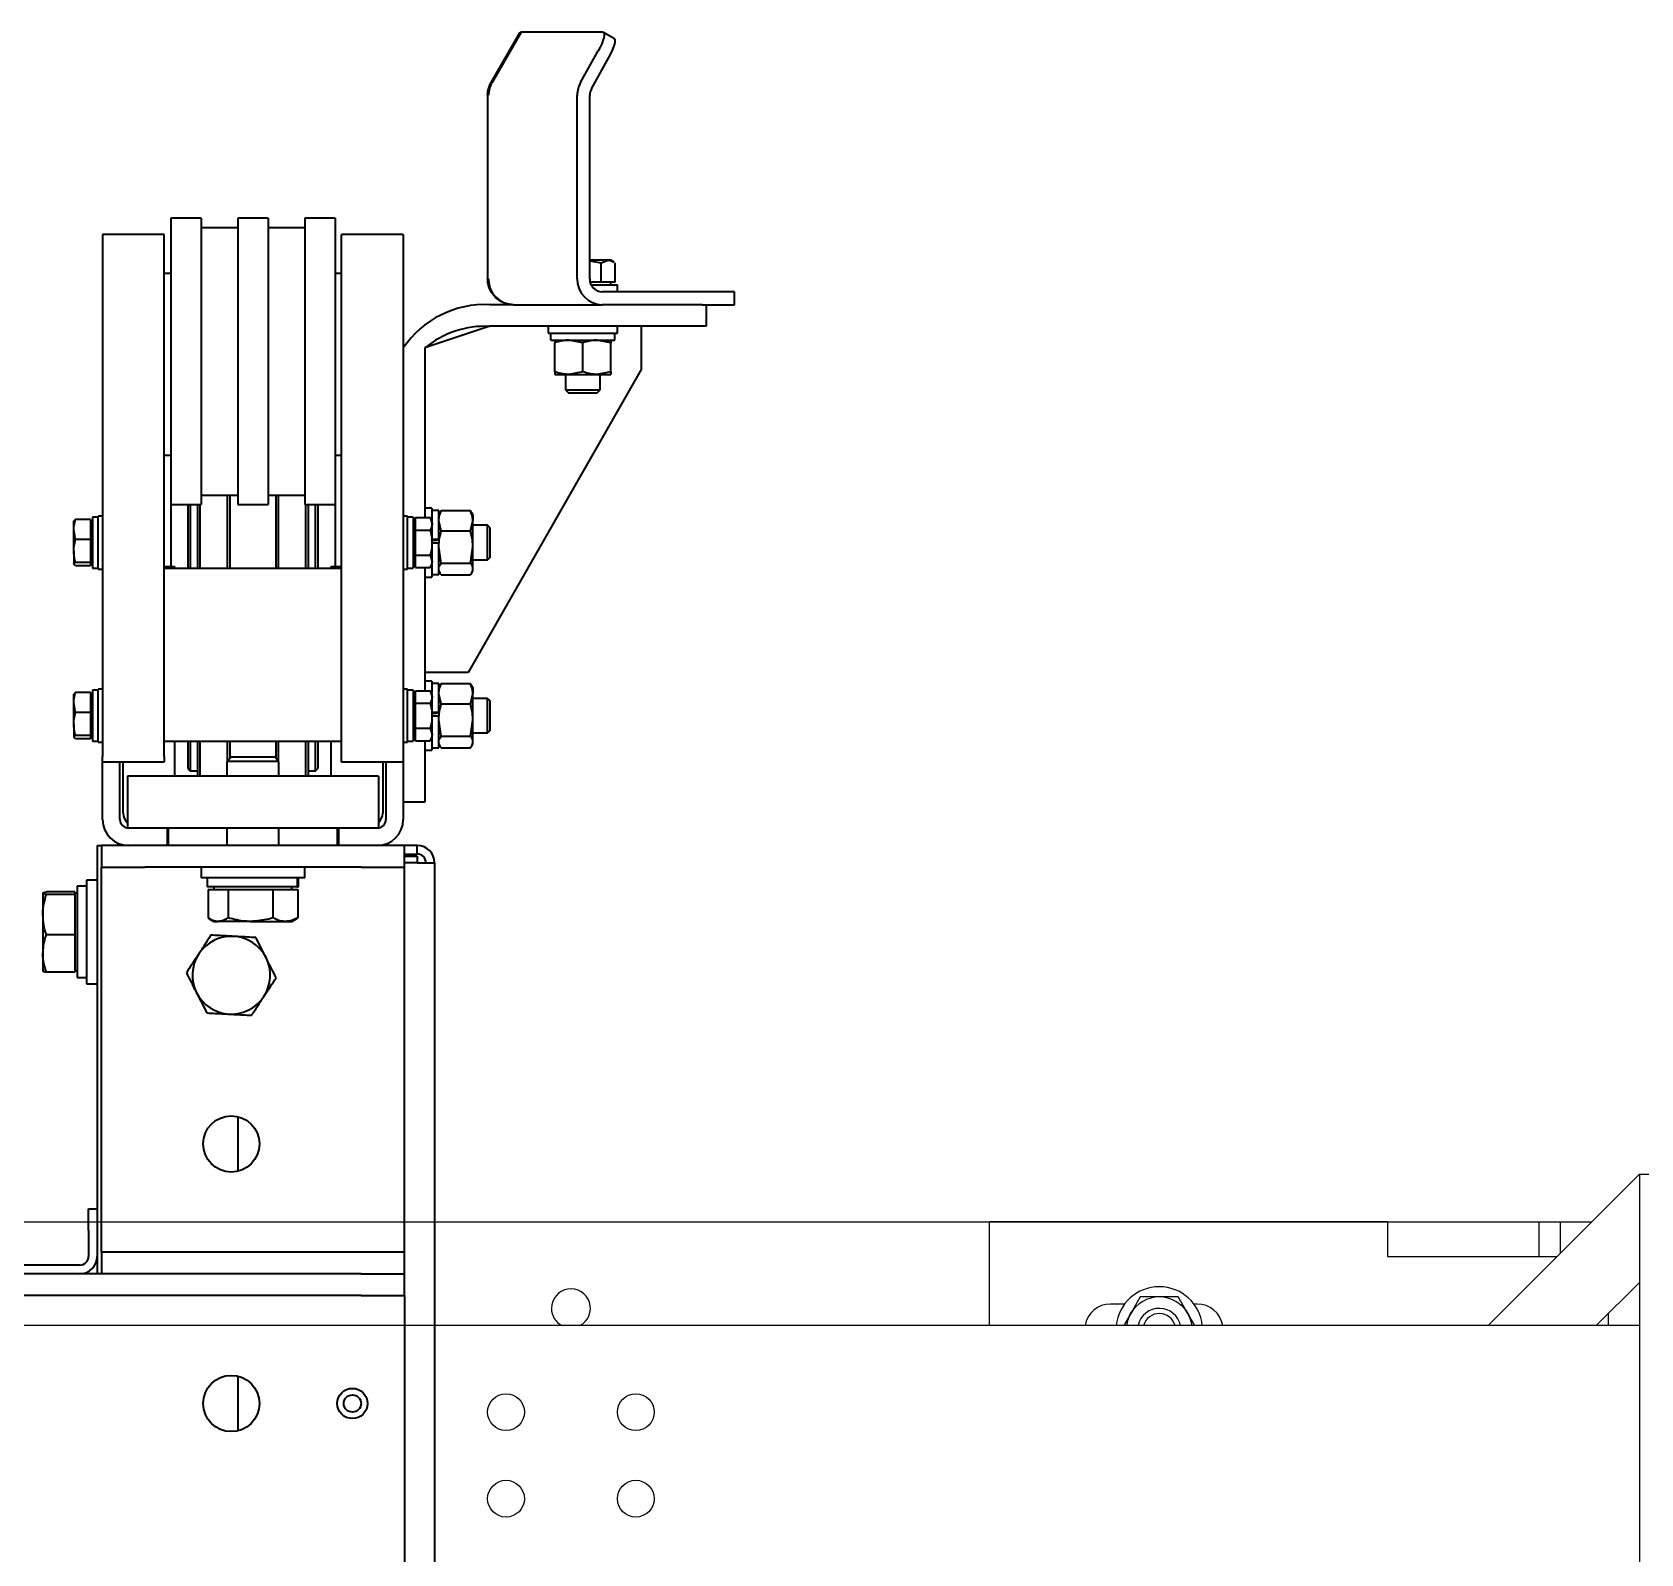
# Model space of a CAD drawing. Header units: millimetres. Extents: x 2509 to 128734, y 2492 to 91667.
# Drawn here: x 117192.1 to 117564, y 40597.2 to 40948.9 of the extents above; entities that cross this region are included whole.
import ezdxf

# ---------------------------------------------------------------- set-up
doc = ezdxf.new("R2010")
doc.units = ezdxf.units.MM
doc.layers.add('SR-提升机', color=7, linetype='Continuous')
doc.layers.add('SR-货物', color=7, linetype='Continuous', lineweight=35)
doc.layers.add('SR-输送线', color=7, linetype='Continuous', lineweight=35)

# ---------------------------------------------------------------- blocks, each defined once
blk = doc.blocks.new('提升平台内链条机-3')
at = {"color": 7, "linetype": 'Continuous', "lineweight": 35}
for p, q in [((117283.13, -28763.88), (117289.83, -28752.29)), ((117290.05, -28752.29), (117283.35, -28763.88)), ((117289.99, -28752.38), (117289.83, -28752.29)), ((117308.98, -28752.29), (117290.05, -28752.29)), ((117311.64, -28753.83), (117309.13, -28752.33)), ((117303.81, -28763.88), (117307.86, -28756.62)), ((117306.32, -28765.38), (117310.37, -28758.12)), ((117283.13, -28763.88), (117283.29, -28763.98)), ((117282.33, -28766.88), (117282.33, -28809.28)), ((117282.53, -28766.88), (117282.33, -28766.88)), ((117303.03, -28809.28), (117303.03, -28766.88)), ((117305.93, -28809.28), (117305.93, -28766.88)), ((117216.08, -28795.28), (117209.08, -28795.28)), ((117209.08, -28795.28), (117209.08, -28861.5)), ((117216.08, -28795.28), (117216.08, -28861.5)), ((117224.58, -28797.48), (117216.08, -28797.48)), ((117231.58, -28795.28), (117224.58, -28795.28)), ((117224.58, -28795.28), (117224.58, -28861.5)), ((117231.58, -28795.28), (117231.58, -28861.5)), ((117240.08, -28797.48), (117231.58, -28797.48)), ((117247.08, -28795.28), (117240.08, -28795.28)), ((117240.08, -28795.28), (117240.08, -28861.5)), ((117247.08, -28795.28), (117247.08, -28861.5)), ((117193.33, -28799.03), (117193.33, -28845.61)), ((117207.58, -28799.03), (117193.33, -28799.03)), ((117207.58, -28845.61), (117207.58, -28799.03)), ((117262.83, -28799.03), (117248.58, -28799.03)), ((117248.58, -28845.61), (117248.58, -28799.03)), ((117262.83, -28799.03), (117262.83, -28845.61)), ((117310.19, -28805.01), (117305.93, -28805.01)), ((117305.93, -28805.15), (117308.56, -28805.59)), ((117308.56, -28805.59), (117310.19, -28805.01)), ((117308.56, -28810.08), (117308.56, -28805.59)), ((117310.83, -28805.01), (117310.19, -28805.01)), ((117311.57, -28805.44), (117310.83, -28805.01)), ((117311.81, -28810.08), (117311.81, -28805.59)), ((117208.98, -28808.03), (117207.58, -28808.03)), ((117209.08, -28808.04), (117208.98, -28808.03)), ((117247.18, -28808.03), (117247.08, -28808.04)), ((117248.58, -28808.03), (117247.18, -28808.03)), ((117282.33, -28809.28), (117282.53, -28809.28)), ((117308.56, -28810.08), (117306.04, -28810.08)), ((117306.26, -28810.68), (117312.33, -28810.68)), ((117310.19, -28810.08), (117308.56, -28810.08)), ((117332.01, -28812.28), (117308.83, -28812.28)), ((117311.81, -28810.08), (117310.19, -28810.08)), ((117310.83, -28810.68), (117310.83, -28810.08)), ((117312.33, -28812.28), (117312.33, -28810.68)), ((117339.42, -28812.28), (117332.01, -28812.28)), ((117339.42, -28815.28), (117339.42, -28812.28)), ((117288.33, -28815.28), (117282.83, -28815.28)), ((117288.33, -28815.28), (117308.83, -28815.28)), ((117332.01, -28815.28), (117308.83, -28815.28)), ((117332.01, -28815.28), (117339.42, -28815.28)), ((117332.83, -28815.28), (117332.83, -28820.28)), ((117282.83, -28820.28), (117267.83, -28825.28)), ((117322.83, -28820.28), (117282.83, -28820.28)), ((117296.33, -28820.28), (117296.33, -28821.88)), ((117312.33, -28821.88), (117312.33, -28820.28)), ((117317.83, -28820.28), (117317.83, -28830.28)), ((117332.83, -28820.28), (117322.83, -28820.28)), ((117296.33, -28821.88), (117312.33, -28821.88)), ((117296.94, -28823.48), (117296.94, -28821.88)), ((117296.94, -28823.48), (117311.73, -28823.48)), ((117297.83, -28823.48), (117297.83, -28824.07)), ((117297.83, -28830.8), (117297.83, -28824.07)), ((117304.33, -28824.07), (117301.08, -28823.48)), ((117304.33, -28830.8), (117304.33, -28824.07)), ((117310.83, -28824.07), (117307.58, -28823.48)), ((117310.83, -28823.48), (117310.83, -28824.07)), ((117310.83, -28830.8), (117310.83, -28824.07)), ((117311.73, -28823.48), (117311.73, -28821.88)), ((117267.83, -28825.28), (117267.83, -28864.51)), ((117317.83, -28830.28), (117277.83, -28900.28)), ((117297.83, -28830.8), (117297.83, -28831.38)), ((117297.83, -28831.38), (117301.08, -28831.38)), ((117300.33, -28831.38), (117300.33, -28834.99)), ((117304.33, -28830.8), (117301.08, -28831.38)), ((117301.08, -28831.38), (117307.58, -28831.38)), ((117310.83, -28830.8), (117307.58, -28831.38)), ((117307.58, -28831.38), (117310.83, -28831.38)), ((117308.33, -28834.99), (117308.33, -28831.38)), ((117310.83, -28830.8), (117310.83, -28831.38)), ((117300.33, -28834.99), (117301.02, -28835.68)), ((117300.33, -28834.99), (117308.33, -28834.99)), ((117307.64, -28835.68), (117308.33, -28834.99)), ((117301.02, -28835.68), (117307.64, -28835.68)), ((117193.33, -28845.61), (117193.33, -28919.69)), ((117207.58, -28919.69), (117207.58, -28845.61)), ((117248.58, -28919.69), (117248.58, -28845.61)), ((117262.83, -28845.61), (117262.83, -28919.69)), ((117207.58, -28850.03), (117208.98, -28850.03)), ((117208.98, -28850.03), (117209.08, -28850.03)), ((117247.08, -28850.03), (117247.18, -28850.03)), ((117247.18, -28850.03), (117248.58, -28850.03)), ((117216.08, -28859.3), (117224.58, -28859.3)), ((117222.23, -28876.28), (117222.23, -28859.3)), ((117222.73, -28859.3), (117222.73, -28876.28)), ((117231.58, -28859.3), (117240.08, -28859.3)), ((117233.43, -28876.28), (117233.43, -28859.3)), ((117233.93, -28859.3), (117233.93, -28876.28)), ((117187.1, -28864.95), (117186.65, -28865.33)), ((117190.53, -28864.95), (117187.1, -28864.95)), ((117190.53, -28864.95), (117190.53, -28867.24)), ((117192.33, -28864.38), (117191.03, -28864.38)), ((117191.03, -28864.38), (117191.03, -28876.18)), ((117193.33, -28864.18), (117192.33, -28864.18)), ((117192.33, -28870.28), (117192.33, -28864.18)), ((117209.08, -28861.5), (117216.08, -28861.5)), ((117209.08, -28861.5), (117209.08, -28875.78)), ((117213.08, -28876.28), (117213.08, -28861.5)), ((117213.58, -28861.5), (117213.58, -28876.28)), ((117215.33, -28876.28), (117215.33, -28861.5)), ((117215.83, -28861.5), (117215.83, -28876.28)), ((117224.58, -28861.5), (117231.58, -28861.5)), ((117240.08, -28861.5), (117247.08, -28861.5)), ((117240.33, -28876.28), (117240.33, -28861.5)), ((117240.83, -28861.5), (117240.83, -28876.28)), ((117242.58, -28876.28), (117242.58, -28861.5)), ((117243.08, -28861.5), (117243.08, -28876.28)), ((117247.08, -28861.5), (117247.08, -28875.78)), ((117263.83, -28864.18), (117262.83, -28864.18)), ((117263.83, -28870.28), (117263.83, -28864.18)), ((117265.13, -28864.38), (117263.83, -28864.38)), ((117265.13, -28864.38), (117265.13, -28876.18)), ((117265.63, -28865.95), (117265.63, -28864.51)), ((117265.63, -28864.51), (117269.06, -28864.51)), ((117269.43, -28862.28), (117267.83, -28862.28)), ((117269.5, -28865.28), (117269.06, -28864.51)), ((117269.06, -28864.51), (117269.5, -28865.95)), ((117269.43, -28862.28), (117269.43, -28865.16)), ((117271.03, -28862.88), (117269.43, -28862.88)), ((117271.03, -28869.53), (117271.03, -28862.88)), ((117271.3, -28863.31), (117271.03, -28863.78)), ((117271.36, -28863.33), (117271.61, -28862.87)), ((117271.61, -28862.87), (117278.35, -28862.87)), ((117278.6, -28863.33), (117278.35, -28862.87)), ((117278.93, -28863.78), (117278.65, -28863.31)), ((117278.93, -28863.78), (117278.93, -28865.22)), ((117186.65, -28867.24), (117186.65, -28865.28)), ((117187.1, -28869.53), (117186.65, -28867.24)), ((117186.65, -28872.2), (117186.65, -28867.24)), ((117191.03, -28865.28), (117190.53, -28865.28)), ((117190.53, -28867.24), (117190.53, -28869.53)), ((117265.63, -28865.28), (117265.13, -28865.28)), ((117265.63, -28867.4), (117265.63, -28865.95)), ((117265.63, -28867.4), (117269.06, -28867.4)), ((117265.63, -28870.28), (117265.63, -28867.4)), ((117269.5, -28865.95), (117269.5, -28865.28)), ((117269.5, -28870.28), (117269.5, -28865.95)), ((117271.61, -28867.57), (117271.03, -28865.22)), ((117271.61, -28867.57), (117278.35, -28867.57)), ((117278.35, -28867.57), (117278.93, -28865.22)), ((117278.93, -28871.28), (117278.93, -28865.22)), ((117282.33, -28866.28), (117278.93, -28866.28)), ((117282.83, -28866.78), (117282.33, -28866.28)), ((117282.33, -28874.28), (117282.33, -28866.28)), ((117282.83, -28866.78), (117282.83, -28873.78)), ((117186.65, -28872.2), (117186.65, -28875.24)), ((117190.53, -28869.53), (117187.1, -28869.53)), ((117190.53, -28869.53), (117190.53, -28872.2)), ((117190.53, -28872.2), (117190.53, -28874.87)), ((117192.33, -28876.38), (117192.33, -28870.28)), ((117263.83, -28876.38), (117263.83, -28870.28)), ((117265.63, -28873.17), (117265.63, -28870.28)), ((117271.03, -28869.53), (117269.5, -28869.53)), ((117269.5, -28874.62), (117269.5, -28870.28)), ((117269.5, -28870.33), (117271.03, -28870.33)), ((117269.93, -28869.69), (117270.53, -28869.69)), ((117271.03, -28869.53), (117271.03, -28870.33)), ((117271.03, -28869.53), (117271.03, -28869.58)), ((117271.03, -28877.68), (117271.03, -28870.33)), ((117271.61, -28874.99), (117271.03, -28871.28)), ((117278.35, -28874.99), (117278.93, -28871.28)), ((117278.93, -28876.35), (117278.93, -28871.28)), ((117187.1, -28875.62), (117186.65, -28875.24)), ((117190.53, -28874.87), (117187.1, -28874.87)), ((117190.53, -28875.62), (117187.1, -28875.62)), ((117190.53, -28874.87), (117190.53, -28875.24)), ((117190.53, -28875.24), (117190.53, -28875.62)), ((117190.53, -28875.28), (117191.03, -28875.28)), ((117191.03, -28876.18), (117192.33, -28876.18)), ((117207.58, -28875.78), (117209.98, -28875.78)), ((117248.58, -28876.28), (117207.58, -28876.28)), ((117209.98, -28875.78), (117209.98, -28876.28)), ((117246.18, -28875.78), (117248.58, -28875.78)), ((117246.18, -28876.28), (117246.18, -28875.78)), ((117263.83, -28876.18), (117265.13, -28876.18)), ((117265.13, -28875.28), (117265.63, -28875.28)), ((117265.63, -28873.17), (117269.06, -28873.17)), ((117265.63, -28874.62), (117265.63, -28873.17)), ((117265.63, -28876.06), (117265.63, -28874.62)), ((117265.63, -28876.06), (117269.06, -28876.06)), ((117267.83, -28876.06), (117267.83, -28904.51)), ((117269.06, -28873.17), (117269.5, -28874.62)), ((117269.06, -28876.06), (117269.5, -28875.28)), ((117269.43, -28875.41), (117269.43, -28878.28)), ((117269.5, -28875.28), (117269.5, -28874.62)), ((117271.61, -28874.99), (117278.35, -28874.99)), ((117278.93, -28874.28), (117282.33, -28874.28)), ((117282.33, -28874.28), (117282.83, -28873.78)), ((117192.33, -28876.38), (117193.33, -28876.38)), ((117262.83, -28876.38), (117263.83, -28876.38)), ((117267.83, -28878.28), (117269.43, -28878.28)), ((117269.43, -28877.68), (117271.03, -28877.68)), ((117271.03, -28876.78), (117271.3, -28877.26)), ((117271.61, -28877.7), (117278.35, -28877.7)), ((117278.65, -28877.26), (117278.93, -28876.78)), ((117278.93, -28876.78), (117278.93, -28876.35)), ((117277.83, -28900.28), (117267.83, -28900.28)), ((117269.43, -28902.28), (117267.83, -28902.28)), ((117269.43, -28902.28), (117269.43, -28905.16)), ((117187.1, -28904.95), (117186.65, -28905.33)), ((117186.65, -28907.24), (117186.65, -28905.28)), ((117190.53, -28904.95), (117187.1, -28904.95)), ((117190.53, -28904.95), (117190.53, -28907.24)), ((117191.03, -28905.28), (117190.53, -28905.28)), ((117192.33, -28904.38), (117191.03, -28904.38)), ((117191.03, -28904.38), (117191.03, -28916.18)), ((117193.33, -28904.18), (117192.33, -28904.18)), ((117192.33, -28910.28), (117192.33, -28904.18)), ((117263.83, -28904.18), (117262.83, -28904.18)), ((117263.83, -28910.28), (117263.83, -28904.18)), ((117265.13, -28904.38), (117263.83, -28904.38)), ((117265.13, -28904.38), (117265.13, -28916.18)), ((117265.63, -28905.28), (117265.13, -28905.28)), ((117265.63, -28905.95), (117265.63, -28904.51)), ((117265.63, -28904.51), (117269.06, -28904.51)), ((117265.63, -28907.4), (117265.63, -28905.95)), ((117269.5, -28905.28), (117269.06, -28904.51)), ((117269.06, -28904.51), (117269.5, -28905.95)), ((117271.03, -28902.88), (117269.43, -28902.88)), ((117269.5, -28905.95), (117269.5, -28905.28)), ((117269.5, -28910.28), (117269.5, -28905.95)), ((117271.03, -28909.53), (117271.03, -28902.88)), ((117271.3, -28903.31), (117271.03, -28903.78)), ((117271.61, -28907.57), (117271.03, -28905.22)), ((117271.36, -28903.33), (117271.61, -28902.87)), ((117271.61, -28902.87), (117278.35, -28902.87)), ((117278.6, -28903.33), (117278.35, -28902.87)), ((117278.35, -28907.57), (117278.93, -28905.22)), ((117278.93, -28903.78), (117278.65, -28903.31)), ((117278.93, -28903.78), (117278.93, -28905.22)), ((117278.93, -28911.28), (117278.93, -28905.22)), ((117187.1, -28909.53), (117186.65, -28907.24)), ((117186.65, -28912.2), (117186.65, -28907.24)), ((117190.53, -28909.53), (117187.1, -28909.53)), ((117190.53, -28907.24), (117190.53, -28909.53)), ((117190.53, -28909.53), (117190.53, -28912.2)), ((117265.63, -28907.4), (117269.06, -28907.4)), ((117265.63, -28910.28), (117265.63, -28907.4)), ((117271.03, -28909.53), (117269.5, -28909.53)), ((117269.93, -28909.69), (117270.53, -28909.69)), ((117271.03, -28909.53), (117271.03, -28910.33)), ((117271.03, -28909.53), (117271.03, -28909.58)), ((117271.61, -28907.57), (117278.35, -28907.57)), ((117282.33, -28906.28), (117278.93, -28906.28)), ((117282.83, -28906.78), (117282.33, -28906.28)), ((117282.33, -28914.28), (117282.33, -28906.28)), ((117282.83, -28906.78), (117282.83, -28913.78)), ((117186.65, -28912.2), (117186.65, -28915.24)), ((117190.53, -28912.2), (117190.53, -28914.87)), ((117192.33, -28916.38), (117192.33, -28910.28)), ((117263.83, -28916.38), (117263.83, -28910.28)), ((117265.63, -28913.17), (117265.63, -28910.28)), ((117265.63, -28913.17), (117269.06, -28913.17)), ((117265.63, -28914.62), (117265.63, -28913.17)), ((117269.06, -28913.17), (117269.5, -28914.62)), ((117269.5, -28914.62), (117269.5, -28910.28)), ((117269.5, -28910.33), (117271.03, -28910.33)), ((117271.03, -28917.68), (117271.03, -28910.33)), ((117271.61, -28914.99), (117271.03, -28911.28)), ((117278.35, -28914.99), (117278.93, -28911.28)), ((117278.93, -28916.35), (117278.93, -28911.28)), ((117187.1, -28915.62), (117186.65, -28915.24)), ((117190.53, -28914.87), (117187.1, -28914.87)), ((117190.53, -28915.62), (117187.1, -28915.62)), ((117190.53, -28914.87), (117190.53, -28915.24)), ((117190.53, -28915.24), (117190.53, -28915.62)), ((117190.53, -28915.28), (117191.03, -28915.28)), ((117191.03, -28916.18), (117192.33, -28916.18)), ((117192.33, -28916.38), (117193.33, -28916.38)), ((117248.58, -28916.28), (117207.58, -28916.28)), ((117209.98, -28916.28), (117209.98, -28922.93)), ((117213.08, -28922.53), (117213.08, -28916.28)), ((117213.58, -28916.28), (117213.58, -28923.03)), ((117215.33, -28924.28), (117215.33, -28916.28)), ((117215.83, -28916.28), (117215.83, -28924.28)), ((117222.23, -28920.7), (117222.23, -28916.28)), ((117222.73, -28916.28), (117222.73, -28920.2)), ((117233.43, -28920.2), (117233.43, -28916.28)), ((117233.93, -28916.28), (117233.93, -28920.7)), ((117240.33, -28924.28), (117240.33, -28916.28)), ((117240.83, -28916.28), (117240.83, -28924.28)), ((117242.58, -28923.03), (117242.58, -28916.28)), ((117243.08, -28916.28), (117243.08, -28922.53)), ((117246.18, -28922.93), (117246.18, -28916.28)), ((117262.83, -28916.38), (117263.83, -28916.38)), ((117263.83, -28916.18), (117265.13, -28916.18)), ((117265.13, -28915.28), (117265.63, -28915.28)), ((117265.63, -28916.06), (117265.63, -28914.62)), ((117265.63, -28916.06), (117269.06, -28916.06)), ((117267.83, -28916.06), (117267.83, -28920.28)), ((117269.06, -28916.06), (117269.5, -28915.28)), ((117269.43, -28915.41), (117269.43, -28918.28)), ((117269.5, -28915.28), (117269.5, -28914.62)), ((117271.03, -28916.78), (117271.3, -28917.26)), ((117271.61, -28914.99), (117278.35, -28914.99)), ((117278.65, -28917.26), (117278.93, -28916.78)), ((117278.93, -28914.28), (117282.33, -28914.28)), ((117278.93, -28916.78), (117278.93, -28916.35)), ((117282.33, -28914.28), (117282.83, -28913.78)), ((117193.33, -28921.03), (117193.33, -28919.69)), ((117207.58, -28919.69), (117207.58, -28921.03)), ((117223.04, -28919.88), (117222.08, -28920.85)), ((117222.08, -28920.85), (117222.08, -28924.28)), ((117227.72, -28920.85), (117222.08, -28920.85)), ((117227.77, -28919.88), (117223.04, -28919.88)), ((117234.08, -28920.85), (117227.72, -28920.85)), ((117233.11, -28919.88), (117227.77, -28919.88)), ((117234.08, -28920.85), (117233.11, -28919.88)), ((117234.08, -28924.28), (117234.08, -28920.85)), ((117248.58, -28921.03), (117248.58, -28919.69)), ((117262.83, -28919.69), (117262.83, -28921.03)), ((117267.83, -28918.28), (117269.43, -28918.28)), ((117267.83, -28920.28), (117267.83, -28930.28)), ((117269.43, -28917.68), (117271.03, -28917.68)), ((117271.61, -28917.7), (117278.35, -28917.7)), ((117207.58, -28921.03), (117193.33, -28921.03)), ((117193.33, -28934.28), (117193.33, -28921.03)), ((117197.33, -28934.28), (117197.33, -28921.03)), ((117198.08, -28923.6), (117198.08, -28921.03)), ((117198.08, -28929.62), (117198.08, -28923.6)), ((117257.08, -28924.28), (117199.08, -28924.28)), ((117199.08, -28924.28), (117199.08, -28936.27)), ((117209.98, -28922.93), (117209.98, -28924.28)), ((117213.08, -28922.53), (117213.58, -28923.03)), ((117213.58, -28923.03), (117215.33, -28923.03)), ((117240.83, -28923.03), (117242.58, -28923.03)), ((117242.58, -28923.03), (117243.08, -28922.53)), ((117246.18, -28924.28), (117246.18, -28922.93)), ((117262.83, -28921.03), (117248.58, -28921.03)), ((117257.08, -28924.28), (117257.08, -28936.27)), ((117258.08, -28921.03), (117258.08, -28923.6)), ((117258.08, -28923.6), (117258.08, -28929.62)), ((117258.83, -28921.03), (117258.83, -28934.28)), ((117262.83, -28921.03), (117262.83, -28934.28)), ((117198.08, -28932.78), (117198.08, -28929.62)), ((117258.08, -28929.62), (117258.08, -28932.78)), ((117267.83, -28930.28), (117262.83, -28930.28)), ((117208.33, -28936.28), (117199.33, -28936.28)), ((117247.83, -28936.28), (117208.33, -28936.28)), ((117208.33, -28940.28), (117208.33, -28936.28)), ((117208.58, -28940.28), (117208.58, -28936.28)), ((117222.08, -28936.28), (117222.08, -28940.28)), ((117234.08, -28940.28), (117234.08, -28936.28)), ((117247.58, -28936.28), (117247.58, -28940.28)), ((117256.83, -28936.28), (117247.83, -28936.28)), ((117247.83, -28936.28), (117247.83, -28940.28)), ((117192.08, -28940.28), (117192.08, -29024.28)), ((117192.08, -28940.28), (117193.08, -28940.28)), ((117193.08, -28940.28), (117193.08, -28945.28)), ((117199.33, -28940.28), (117193.08, -28940.28)), ((117208.33, -28940.28), (117199.33, -28940.28)), ((117247.83, -28940.28), (117208.33, -28940.28)), ((117256.83, -28940.28), (117247.83, -28940.28)), ((117263.08, -28940.28), (117256.83, -28940.28)), ((117263.08, -28945.28), (117263.08, -28940.28)), ((117266.08, -28940.28), (117263.08, -28940.28)), ((117263.08, -28942.28), (117266.08, -28942.28)), ((117263.08, -28942.78), (117266.08, -28942.78)), ((117266.08, -28942.28), (117266.08, -28940.28)), ((117266.08, -28942.78), (117266.08, -28944.28)), ((117193.08, -28945.28), (117203.08, -28945.28)), ((117193.08, -28950.28), (117193.08, -28945.28)), ((117253.08, -28945.28), (117203.08, -28945.28)), ((117216.08, -28945.28), (117216.08, -28947.78)), ((117240.08, -28947.78), (117240.08, -28945.28)), ((117253.08, -28945.28), (117263.08, -28945.28)), ((117266.08, -28944.28), (117263.08, -28944.28)), ((117263.08, -28950.28), (117263.08, -28945.28)), ((117266.08, -28944.28), (117270.08, -28944.28)), ((117270.08, -28944.28), (117270.08, -29249.28)), ((117189.58, -28949.73), (117187.48, -28949.73)), ((117187.48, -28949.73), (117187.48, -28970.83)), ((117192.08, -28948.28), (117189.58, -28948.28)), ((117189.58, -28948.28), (117189.58, -28972.28)), ((117193.08, -29029.28), (117193.08, -28950.28)), ((117240.08, -28947.78), (117216.08, -28947.78)), ((117217.53, -28947.78), (117217.53, -28949.88)), ((117238.34, -28949.88), (117217.53, -28949.88)), ((117217.7, -28950.48), (117217.7, -28957.03)), ((117217.7, -28950.48), (117220.03, -28950.48)), ((117219.08, -28949.88), (117219.08, -28950.48)), ((117220.03, -28950.48), (117222.35, -28950.48)), ((117222.35, -28950.48), (117222.35, -28957.03)), ((117222.35, -28950.48), (117227.54, -28950.48)), ((117227.54, -28950.48), (117232.72, -28950.48)), ((117232.72, -28950.48), (117232.72, -28957.03)), ((117232.72, -28950.48), (117235.59, -28950.48)), ((117235.59, -28950.48), (117238.45, -28950.48)), ((117237.08, -28950.48), (117237.08, -28949.88)), ((117238.34, -28947.78), (117238.34, -28949.88)), ((117238.34, -28949.88), (117238.53, -28949.88)), ((117238.45, -28950.48), (117238.45, -28957.03)), ((117238.53, -28949.88), (117238.53, -28947.78)), ((117238.63, -28949.88), (117238.53, -28949.88)), ((117238.63, -28949.88), (117238.63, -28947.78)), ((117263.08, -29029.28), (117263.08, -28950.28)), ((117179.53, -28951.3), (117179.53, -28956.26)), ((117186.88, -28950.99), (117180.33, -28950.99)), ((117186.88, -28951.62), (117180.33, -28951.62)), ((117186.88, -28950.99), (117186.88, -28951.3)), ((117187.48, -28951.28), (117186.88, -28951.28)), ((117186.88, -28951.3), (117186.88, -28951.62)), ((117186.88, -28951.62), (117186.88, -28956.26)), ((117179.53, -28956.26), (117179.53, -28965.25)), ((117186.88, -28956.26), (117186.88, -28960.91)), ((117218, -28957.21), (117219.08, -28957.83)), ((117219.08, -28957.83), (117220.03, -28957.83)), ((117227.54, -28957.83), (117220.03, -28957.83)), ((117227.54, -28957.83), (117235.59, -28957.83)), ((117235.59, -28957.83), (117237.08, -28957.83)), ((117237.08, -28957.83), (117238.15, -28957.21)), ((117238.14, -28957.19), (117238.45, -28957.03)), ((117186.88, -28960.91), (117180.33, -28960.91)), ((117186.88, -28960.91), (117186.88, -28965.25)), ((117179.53, -28965.25), (117179.53, -28969.27)), ((117186.88, -28965.25), (117186.88, -28969.58)), ((117186.88, -28969.58), (117180.33, -28969.58)), ((117186.88, -28969.28), (117187.48, -28969.28)), ((117187.48, -28970.83), (117189.58, -28970.83)), ((117189.58, -28972.28), (117192.08, -28972.28)), ((117224.58, -29002.96), (117224.58, -29015.61)), ((117190.08, -29024.28), (117192.08, -29024.28)), ((117190.08, -29029.28), (117190.08, -29024.28)), ((117192.08, -29024.28), (117192.08, -29029.28)), ((117190.08, -29029.28), (117190.08, -29035.28)), ((117192.08, -29029.28), (117192.08, -29035.28)), ((117193.08, -29034.28), (117193.08, -29029.28)), ((117263.08, -29034.28), (117263.08, -29029.28)), ((117192.08, -29035.28), (117192.08, -29039.28)), ((117193.08, -29034.28), (117193.08, -29039.28)), ((117203.08, -29034.28), (117193.08, -29034.28)), ((117253.08, -29034.28), (117203.08, -29034.28)), ((117263.08, -29034.28), (117253.08, -29034.28)), ((117263.08, -29039.28), (117263.08, -29034.28)), ((117253.08, -29039.28), (116093.08, -29039.28)), ((117188.08, -29037.28), (117097.08, -29037.28)), ((117253.08, -29039.28), (117203.08, -29039.28)), ((117253.08, -29039.28), (117263.08, -29039.28)), ((117263.08, -29044.28), (117263.08, -29039.28)), ((117253.08, -29044.28), (116093.08, -29044.28)), ((117253.08, -29044.28), (117263.08, -29044.28)), ((117263.08, -29044.28), (117263.08, -29048.28)), ((117263.08, -29048.28), (117263.08, -29210.28)), ((117224.58, -29062.96), (117224.58, -29075.61))]:
    blk.add_line(p, q, dxfattribs=at)
for points in [[(117308.98, -28752.29), (117309.19, -28752.37), (117309.29, -28752.62), (117309.29, -28753.02), (117309.19, -28753.56), (117308.99, -28754.21), (117308.69, -28754.96), (117308.31, -28755.77), (117307.86, -28756.62)], [(117310.37, -28758.12), (117310.82, -28757.27), (117311.2, -28756.46), (117311.49, -28755.71), (117311.7, -28755.06), (117311.8, -28754.52), (117311.8, -28754.12), (117311.7, -28753.87), (117311.64, -28753.83)]]:
    blk.add_lwpolyline(points, dxfattribs=at)
for centre, radius in [((117223.08, -29009.28), 6.5), ((117223.08, -29069.28), 6.5), ((117251.08, -29069.28), 3.5), ((117251.08, -29069.28), 2)]:
    blk.add_circle(centre, radius, dxfattribs=at)
for centre, radius, start, end in [((117309.2, -28766.88), 6.16, 150.9277, 180.0506), ((117309.01, -28766.88), 3.08, 150.9275, 180.0508), ((117288.43, -28809.39), 5.9, 179.0242, 268.9899), ((117308.93, -28809.39), 5.9, 179.0242, 268.9899), ((117308.88, -28809.34), 2.95, 179.0241, 268.9898), ((117281.71, -28838.06), 22.8, 87.2051, 145.925), ((117281.84, -28842.33), 22.07, 87.4457, 129.4242), ((117199.33, -28934.28), 6, 180, 270), ((117199.33, -28934.28), 2, 180, 270), ((117201.08, -28932.78), 3, 180, 228.1897), ((117256.83, -28934.28), 2, 270, 0), ((117256.83, -28934.28), 6, 270, 0), ((117255.08, -28932.78), 3, 311.8103, 0), ((117266.08, -28944.28), 4, 0, 90), ((117266.08, -28944.28), 2, 0, 90), ((117223.08, -28970.28), 9, 86.8686, 146.8686), ((117223.08, -28970.28), 9, 26.8686, 86.8686), ((117223.08, -28970.28), 9, 146.8686, 206.8686), ((117223.08, -28970.28), 9, 326.8686, 26.8686), ((117223.08, -28970.28), 9, 206.8686, 266.8686), ((117223.08, -28970.28), 9, 266.8686, 326.8686), ((117188.08, -29035.28), 2, 270, 0), ((117188.08, -29035.28), 4, 270, 0)]:
    blk.add_arc(centre, radius, start, end, dxfattribs=at)
for points, knots in [([(117282.33, -28766.88), (117282.36, -28766.36), (117282.43, -28765.31), (117282.9, -28764.36), (117283.13, -28763.88)], [0, 0, 0, 0, 1.568151, 3.136307, 3.136307, 3.136307, 3.136307]), ([(117283.35, -28763.88), (117283.12, -28764.36), (117282.65, -28765.31), (117282.57, -28766.36), (117282.53, -28766.88)], [0, 0, 0, 0, 1.569094, 3.138191, 3.138191, 3.138191, 3.138191]), ([(117310.19, -28805.01), (117310.22, -28805.01), (117310.68, -28805.02), (117311.13, -28805.26), (117311.54, -28805.49)], [0, 0, 0, 0, 0.122136, 1.449295, 1.449295, 1.449295, 1.449295]), ([(117288.33, -28815.28), (117287.65, -28815.22), (117286.29, -28815.08), (117284.49, -28814.04), (117283.13, -28812.5), (117282.42, -28810.82), (117282.35, -28809.71), (117282.33, -28809.28)], [0, 0, 0, 0, 2.030083, 4.060203, 6.090308, 8.120423, 9.410749, 9.410749, 9.410749, 9.410749]), ([(117301.08, -28823.48), (117301, -28823.49), (117299.9, -28823.49), (117298.83, -28823.79), (117297.83, -28824.07)], [0, 0, 0, 0, 0.232431, 3.310378, 3.310378, 3.310378, 3.310378]), ([(117307.58, -28823.48), (117307.5, -28823.49), (117306.4, -28823.49), (117305.33, -28823.79), (117304.33, -28824.07)], [0, 0, 0, 0, 0.232433, 3.310378, 3.310378, 3.310378, 3.310378]), ([(117301.08, -28831.38), (117301, -28831.38), (117299.9, -28831.38), (117298.83, -28831.08), (117297.83, -28830.8)], [0, 0, 0, 0, 0.232431, 3.310376, 3.310376, 3.310376, 3.310376]), ([(117307.58, -28831.38), (117307.5, -28831.38), (117306.4, -28831.38), (117305.33, -28831.08), (117304.33, -28830.8)], [0, 0, 0, 0, 0.232433, 3.310376, 3.310376, 3.310376, 3.310376]), ([(117186.65, -28867.24), (117186.65, -28867.19), (117186.66, -28866.41), (117186.89, -28865.66), (117187.1, -28864.95)], [0, 0, 0, 0, 0.16438, 2.341463, 2.341463, 2.341463, 2.341463]), ([(117271.03, -28865.22), (117271.03, -28865.16), (117271.04, -28864.37), (117271.33, -28863.59), (117271.61, -28862.87)], [0, 0, 0, 0, 0.170915, 2.434306, 2.434306, 2.434306, 2.434306]), ([(117278.93, -28865.22), (117278.93, -28865.16), (117278.92, -28864.37), (117278.62, -28863.59), (117278.35, -28862.87)], [0, 0, 0, 0, 0.170915, 2.434306, 2.434306, 2.434306, 2.434306]), ([(117269.5, -28865.95), (117269.5, -28865.99), (117269.49, -28866.48), (117269.27, -28866.95), (117269.06, -28867.4)], [0, 0, 0, 0, 0.106847, 1.521823, 1.521823, 1.521823, 1.521823]), ([(117269.06, -28867.4), (117269.24, -28868.13), (117269.48, -28869.08), (117269.5, -28870.06), (117269.5, -28870.28)], [0, 0, 0, 0, 2.249903, 2.928985, 2.928985, 2.928985, 2.928985]), ([(117271.03, -28871.28), (117271.03, -28871.19), (117271.04, -28869.94), (117271.33, -28868.71), (117271.61, -28867.57)], [0, 0, 0, 0, 0.264129, 3.761603, 3.761603, 3.761603, 3.761603]), ([(117278.93, -28871.28), (117278.93, -28871.19), (117278.92, -28869.94), (117278.62, -28868.71), (117278.35, -28867.57)], [0, 0, 0, 0, 0.264129, 3.761603, 3.761603, 3.761603, 3.761603]), ([(117186.65, -28872.2), (117186.66, -28871.99), (117186.68, -28871.09), (117186.92, -28870.21), (117187.1, -28869.53)], [0, 0, 0, 0, 0.628832, 2.712215, 2.712215, 2.712215, 2.712215]), ([(117187.1, -28874.87), (117187.04, -28874.68), (117186.78, -28873.82), (117186.71, -28872.91), (117186.65, -28872.2)], [0, 0, 0, 0, 0.571885, 2.710369, 2.710369, 2.710369, 2.710369]), ([(117269.5, -28870.28), (117269.45, -28871.06), (117269.37, -28872.03), (117269.11, -28872.97), (117269.06, -28873.17)], [0, 0, 0, 0, 2.309627, 2.927286, 2.927286, 2.927286, 2.927286]), ([(117269.93, -28869.69), (117269.9, -28869.69), (117269.85, -28869.69), (117269.74, -28869.69), (117269.6, -28869.69), (117269.49, -28869.68), (117269.44, -28869.68), (117269.43, -28869.67), (117269.43, -28869.67)], [0, 0, 0, 0, 0.0467673, 0.1167664, 0.2302291, 0.3436575, 0.457495, 0.4959757, 0.4959757, 0.4959757, 0.4959757]), ([(117271.03, -28869.67), (117271.03, -28869.67), (117271.03, -28869.67), (117271, -28869.68), (117270.91, -28869.69), (117270.79, -28869.69), (117270.66, -28869.69), (117270.58, -28869.69), (117270.53, -28869.69)], [0, 0, 0, 0, 0.0143367, 0.1226597, 0.2310218, 0.3391658, 0.4069439, 0.502109, 0.502109, 0.502109, 0.502109]), ([(117186.65, -28875.24), (117186.65, -28875.23), (117186.66, -28875.11), (117186.89, -28874.98), (117187.1, -28874.87)], [0, 0, 0, 0, 0.0420501, 0.5990807, 0.5990807, 0.5990807, 0.5990807]), ([(117269.5, -28874.62), (117269.5, -28874.65), (117269.49, -28875.14), (117269.27, -28875.61), (117269.06, -28876.06)], [0, 0, 0, 0, 0.10682, 1.52182, 1.52182, 1.52182, 1.52182]), ([(117271.03, -28876.35), (117271.04, -28876.22), (117271.07, -28875.76), (117271.38, -28875.32), (117271.61, -28874.99)], [0, 0, 0, 0, 0.402905, 1.499785, 1.499785, 1.499785, 1.499785]), ([(117278.93, -28876.35), (117278.92, -28876.22), (117278.89, -28875.76), (117278.57, -28875.32), (117278.35, -28874.99)], [0, 0, 0, 0, 0.402905, 1.499783, 1.499783, 1.499783, 1.499783]), ([(117271.61, -28877.7), (117271.51, -28877.59), (117271.38, -28877.44), (117271.33, -28877.28), (117271.32, -28877.24)], [0, 0, 0, 0, 0.4102177, 0.5447063, 0.5447063, 0.5447063, 0.5447063]), ([(117278.35, -28877.7), (117278.43, -28877.59), (117278.77, -28877.15), (117278.86, -28876.69), (117278.93, -28876.35)], [0, 0, 0, 0, 0.384935, 1.494582, 1.494582, 1.494582, 1.494582]), ([(117186.65, -28907.24), (117186.65, -28907.19), (117186.66, -28906.41), (117186.89, -28905.66), (117187.1, -28904.95)], [0, 0, 0, 0, 0.16438, 2.34146, 2.34146, 2.34146, 2.34146]), ([(117269.5, -28905.95), (117269.5, -28905.99), (117269.49, -28906.48), (117269.27, -28906.95), (117269.06, -28907.4)], [0, 0, 0, 0, 0.106846, 1.52182, 1.52182, 1.52182, 1.52182]), ([(117271.03, -28905.22), (117271.03, -28905.16), (117271.04, -28904.37), (117271.33, -28903.59), (117271.61, -28902.87)], [0, 0, 0, 0, 0.170915, 2.434306, 2.434306, 2.434306, 2.434306]), ([(117278.93, -28905.22), (117278.93, -28905.16), (117278.92, -28904.37), (117278.62, -28903.59), (117278.35, -28902.87)], [0, 0, 0, 0, 0.170915, 2.434306, 2.434306, 2.434306, 2.434306]), ([(117186.65, -28912.2), (117186.66, -28911.99), (117186.68, -28911.09), (117186.92, -28910.21), (117187.1, -28909.53)], [0, 0, 0, 0, 0.628828, 2.712211, 2.712211, 2.712211, 2.712211]), ([(117269.06, -28907.4), (117269.24, -28908.13), (117269.48, -28909.08), (117269.5, -28910.06), (117269.5, -28910.28)], [0, 0, 0, 0, 2.249903, 2.928985, 2.928985, 2.928985, 2.928985]), ([(117269.93, -28909.69), (117269.9, -28909.69), (117269.85, -28909.69), (117269.74, -28909.69), (117269.6, -28909.69), (117269.49, -28909.68), (117269.44, -28909.68), (117269.43, -28909.67), (117269.43, -28909.67)], [0, 0, 0, 0, 0.0467672, 0.1167662, 0.2302284, 0.3436565, 0.4574939, 0.4959744, 0.4959744, 0.4959744, 0.4959744]), ([(117271.03, -28909.67), (117271.03, -28909.67), (117271.03, -28909.67), (117271, -28909.68), (117270.91, -28909.69), (117270.79, -28909.69), (117270.66, -28909.69), (117270.58, -28909.69), (117270.53, -28909.69)], [0, 0, 0, 0, 0.014337, 0.1226607, 0.2310235, 0.3391684, 0.406947, 0.5021129, 0.5021129, 0.5021129, 0.5021129]), ([(117271.03, -28911.28), (117271.03, -28911.19), (117271.04, -28909.94), (117271.33, -28908.71), (117271.61, -28907.57)], [0, 0, 0, 0, 0.264126, 3.761603, 3.761603, 3.761603, 3.761603]), ([(117278.93, -28911.28), (117278.93, -28911.19), (117278.92, -28909.94), (117278.62, -28908.71), (117278.35, -28907.57)], [0, 0, 0, 0, 0.264126, 3.761603, 3.761603, 3.761603, 3.761603]), ([(117187.1, -28914.87), (117187.04, -28914.68), (117186.78, -28913.82), (117186.71, -28912.91), (117186.65, -28912.2)], [0, 0, 0, 0, 0.571885, 2.710372, 2.710372, 2.710372, 2.710372]), ([(117269.5, -28910.28), (117269.45, -28911.06), (117269.37, -28912.03), (117269.11, -28912.97), (117269.06, -28913.17)], [0, 0, 0, 0, 2.30963, 2.92729, 2.92729, 2.92729, 2.92729]), ([(117186.65, -28915.24), (117186.65, -28915.23), (117186.66, -28915.11), (117186.89, -28914.98), (117187.1, -28914.87)], [0, 0, 0, 0, 0.0420499, 0.5990785, 0.5990785, 0.5990785, 0.5990785]), ([(117269.5, -28914.62), (117269.5, -28914.65), (117269.49, -28915.14), (117269.27, -28915.61), (117269.06, -28916.06)], [0, 0, 0, 0, 0.10682, 1.521824, 1.521824, 1.521824, 1.521824]), ([(117271.03, -28916.35), (117271.04, -28916.22), (117271.07, -28915.76), (117271.38, -28915.32), (117271.61, -28914.99)], [0, 0, 0, 0, 0.402905, 1.499784, 1.499784, 1.499784, 1.499784]), ([(117278.93, -28916.35), (117278.92, -28916.22), (117278.89, -28915.76), (117278.57, -28915.32), (117278.35, -28914.99)], [0, 0, 0, 0, 0.402904, 1.499783, 1.499783, 1.499783, 1.499783]), ([(117278.35, -28917.7), (117278.43, -28917.59), (117278.77, -28917.15), (117278.86, -28916.69), (117278.93, -28916.35)], [0, 0, 0, 0, 0.384935, 1.494582, 1.494582, 1.494582, 1.494582]), ([(117271.61, -28917.7), (117271.51, -28917.59), (117271.38, -28917.44), (117271.33, -28917.28), (117271.32, -28917.24)], [0, 0, 0, 0, 0.4102177, 0.5447063, 0.5447063, 0.5447063, 0.5447063]), ([(117179.53, -28951.3), (117179.53, -28951.29), (117179.53, -28951.24), (117179.71, -28951.13), (117180.12, -28951.04), (117180.33, -28950.99)], [0, 0, 0, 0, 0.0621602, 0.4707326, 0.8868622, 0.8868622, 0.8868622, 0.8868622]), ([(117180.33, -28951.62), (117180.11, -28951.56), (117179.65, -28951.46), (117179.57, -28951.36), (117179.53, -28951.3)], [0, 0, 0, 0, 0.4357329, 0.8794563, 0.8794563, 0.8794563, 0.8794563]), ([(117179.53, -28956.26), (117179.53, -28956.15), (117179.53, -28955.32), (117179.71, -28953.75), (117180.12, -28952.33), (117180.33, -28951.62)], [0, 0, 0, 0, 0.331964, 2.513924, 4.736249, 4.736249, 4.736249, 4.736249]), ([(117180.33, -28960.91), (117180.11, -28960.16), (117179.65, -28958.63), (117179.57, -28957.06), (117179.53, -28956.26)], [0, 0, 0, 0, 2.345786, 4.734587, 4.734587, 4.734587, 4.734587]), ([(117220.03, -28957.83), (117219.97, -28957.83), (117219.55, -28957.83), (117218.77, -28957.65), (117218.06, -28957.24), (117217.7, -28957.03)], [0, 0, 0, 0, 0.17457, 1.322, 2.490659, 2.490659, 2.490659, 2.490659]), ([(117222.35, -28957.03), (117221.97, -28957.26), (117221.21, -28957.71), (117220.42, -28957.79), (117220.03, -28957.83)], [0, 0, 0, 0, 1.232389, 2.487377, 2.487377, 2.487377, 2.487377]), ([(117227.54, -28957.83), (117227.15, -28957.83), (117225.39, -28957.79), (117223.68, -28957.36), (117222.35, -28957.03)], [0, 0, 0, 0, 1.159717, 5.262733, 5.262733, 5.262733, 5.262733]), ([(117232.72, -28957.03), (117232.39, -28957.12), (117230.7, -28957.6), (117228.95, -28957.73), (117227.54, -28957.83)], [0, 0, 0, 0, 1.032722, 5.259526, 5.259526, 5.259526, 5.259526]), ([(117235.59, -28957.83), (117235.52, -28957.83), (117235, -28957.83), (117234.03, -28957.65), (117233.16, -28957.24), (117232.72, -28957.03)], [0, 0, 0, 0, 0.210463, 1.593837, 3.002786, 3.002786, 3.002786, 3.002786]), ([(117238.45, -28957.03), (117237.99, -28957.26), (117237.05, -28957.71), (117236.08, -28957.79), (117235.59, -28957.83)], [0, 0, 0, 0, 1.486422, 3.000106, 3.000106, 3.000106, 3.000106]), ([(117179.53, -28965.25), (117179.63, -28964.07), (117179.76, -28962.6), (117180.24, -28961.19), (117180.33, -28960.91)], [0, 0, 0, 0, 3.553261, 4.421416, 4.421416, 4.421416, 4.421416]), ([(117218.38, -28961.01), (117217.92, -28961.72), (117216.99, -28963.15), (117216.03, -28964.62), (117215.54, -28965.37)], [0, 0, 0, 0, 2.574473, 5.196153, 5.196153, 5.196153, 5.196153]), ([(117223.57, -28961.3), (117223.18, -28961.28), (117221.43, -28961.18), (117219.71, -28961.09), (117218.38, -28961.01)], [0, 0, 0, 0, 1.145045, 5.196152, 5.196152, 5.196152, 5.196152]), ([(117228.76, -28961.58), (117228.43, -28961.56), (117226.74, -28961.47), (117224.98, -28961.38), (117223.57, -28961.3)], [0, 0, 0, 0, 1.020275, 5.196152, 5.196152, 5.196152, 5.196152]), ([(117231.11, -28966.22), (117231.05, -28966.11), (117230.63, -28965.28), (117229.83, -28963.71), (117229.12, -28962.29), (117228.76, -28961.58)], [0, 0, 0, 0, 0.364198, 2.758038, 5.196152, 5.196152, 5.196152, 5.196152]), ([(117180.33, -28969.58), (117180, -28968.47), (117179.57, -28967.04), (117179.53, -28965.57), (117179.53, -28965.25)], [0, 0, 0, 0, 3.450087, 4.425253, 4.425253, 4.425253, 4.425253]), ([(117215.54, -28965.37), (117215.47, -28965.47), (117214.96, -28966.25), (117214, -28967.72), (117213.14, -28969.05), (117212.7, -28969.72)], [0, 0, 0, 0, 0.364198, 2.758039, 5.196152, 5.196152, 5.196152, 5.196152]), ([(117233.45, -28970.85), (117233.07, -28970.1), (117232.3, -28968.58), (117231.51, -28967.01), (117231.11, -28966.22)], [0, 0, 0, 0, 2.574473, 5.196154, 5.196154, 5.196154, 5.196154]), ([(117179.53, -28969.27), (117179.53, -28969.28), (117179.53, -28969.33), (117179.71, -28969.44), (117180.12, -28969.53), (117180.33, -28969.58)], [0, 0, 0, 0, 0.0621602, 0.4707325, 0.886862, 0.886862, 0.886862, 0.886862]), ([(117212.7, -28969.72), (117213.08, -28970.47), (117213.85, -28971.99), (117214.65, -28973.56), (117215.05, -28974.35)], [0, 0, 0, 0, 2.574473, 5.196152, 5.196152, 5.196152, 5.196152]), ([(117230.61, -28975.2), (117230.68, -28975.1), (117231.19, -28974.32), (117232.15, -28972.85), (117233.02, -28971.52), (117233.45, -28970.85)], [0, 0, 0, 0, 0.364198, 2.758039, 5.196152, 5.196152, 5.196152, 5.196152]), ([(117215.05, -28974.35), (117215.1, -28974.46), (117215.53, -28975.29), (117216.32, -28976.86), (117217.04, -28978.28), (117217.4, -28978.99)], [0, 0, 0, 0, 0.364199, 2.758039, 5.196153, 5.196153, 5.196153, 5.196153]), ([(117227.77, -28979.56), (117228.23, -28978.85), (117229.17, -28977.42), (117230.13, -28975.95), (117230.61, -28975.2)], [0, 0, 0, 0, 2.574473, 5.196152, 5.196152, 5.196152, 5.196152]), ([(117217.4, -28978.99), (117218.73, -28979.06), (117220.44, -28979.15), (117222.2, -28979.25), (117222.59, -28979.27)], [0, 0, 0, 0, 4.051107, 5.196152, 5.196152, 5.196152, 5.196152]), ([(117222.59, -28979.27), (117224, -28979.35), (117225.75, -28979.44), (117227.44, -28979.54), (117227.77, -28979.56)], [0, 0, 0, 0, 4.175877, 5.196152, 5.196152, 5.196152, 5.196152])]:
    blk.add_open_spline(points, degree=3, knots=knots, dxfattribs=at)
blk = doc.blocks.new('三代车提升机底框正视图')
at = {"layer": 'SR-提升机'}
for p, q in [((840, 326), (875, 361)), ((875, 361), (883, 361)), ((875, 361), (875, 231)), ((-724.75, 350), (724.75, 350)), ((724.75, 350.01), (864.01, 350.01)), ((724.75, 326), (724.75, 350)), ((816.75, 350), (724.75, 350)), ((816.75, 350), (816.75, 342)), ((816.75, 350), (851.75, 350)), ((851.75, 350), (851.75, 342)), ((851.75, 350), (856.75, 350)), ((856.75, 342.75), (856.75, 350)), ((856.75, 350), (864, 350)), ((816.75, 342), (851.75, 342)), ((851.75, 342), (856, 342)), ((875, 336), (865, 326)), ((756, 331), (752.75, 331)), ((759.6, 332.62), (757.4, 328.81)), ((764, 332.62), (759.6, 332.62)), ((768.4, 332.62), (764, 332.62)), ((772.75, 331), (772, 331)), ((757.4, 328.81), (755.78, 326)), ((772.22, 326), (770.6, 328.81)), ((867.75, 328.75), (867.75, 326)), ((875, 326), (-875, 326))]:
    blk.add_line(p, q, dxfattribs=at)
at = {"layer": 'SR-提升机', "flags": 128}
for points in [[(757.71, 329.42), (757.49, 329.09), (756.96, 328.08)], [(771.03, 328.11), (770.28, 329.44), (769.98, 329.83)]]:
    blk.add_lwpolyline(points, dxfattribs=at)
at = {"layer": 'SR-提升机'}
for centre in [(613, 306), (643, 306), (613, 286), (643, 286)]:
    blk.add_circle(centre, 4.25, dxfattribs=at)
for centre, radius, start, end in [((764, 325), 10, 5.7392, 174.2608), ((628, 330), 4.5, 297.266, 180), ((752.75, 325), 6, 90, 170.4059), ((764, 325), 7.62, 90, 150), ((764, 325), 7.62, 30, 90), ((772.75, 325), 6, 9.5941, 90), ((628, 330), 4.5, 180, 242.734), ((764, 325), 7.62, 150, 172.4558), ((764, 325), 5, 88.5045, 168.463), ((764, 325), 3.8, 88.5045, 164.7425), ((764, 325), 3.8, 15.2575, 88.5045), ((764, 325), 5, 11.537, 88.5045), ((764, 325), 7.62, 7.5442, 30)]:
    blk.add_arc(centre, radius, start, end, dxfattribs=at)
blk.add_open_spline([(770.6, 328.81), (770.03, 329.79), (769.29, 331.07), (768.56, 332.33), (768.4, 332.62)], degree=3, knots=[0, 0, 0, 0, 0.773035, 1, 1, 1, 1], dxfattribs=at)
at = {"layer": 'SR-输送线'}
blk.add_blockref('提升平台内链条机-3', (-116673.58, 29377.28), dxfattribs=at)

msp = doc.modelspace()

# ---------------------------------------------------------------- block references
at = {"layer": 'SR-货物'}
msp.add_blockref('三代车提升机底框正视图', (116688.649, 40323.947), dxfattribs=at)

doc.saveas('drawing.dxf')
